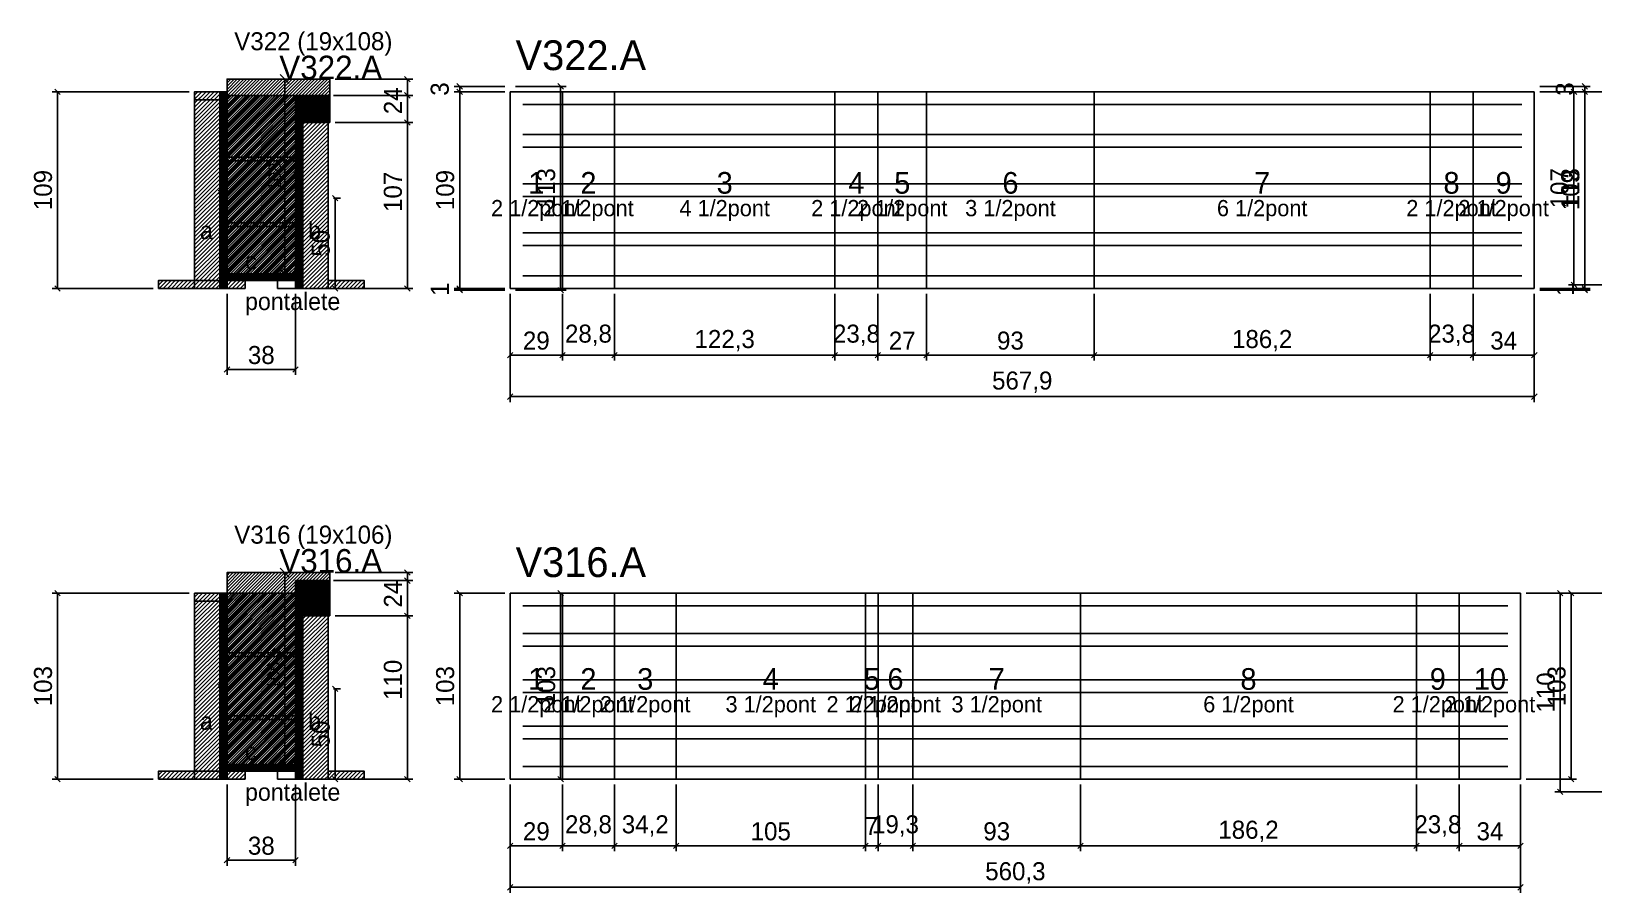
# Model space of a CAD drawing. Extents: x -13000 to 3070, y -38587 to 694.
# Drawn here: x -69 to 798, y -12882 to -12405 of the extents above; entities that cross this region are included whole.
import ezdxf
from ezdxf.enums import TextEntityAlignment as Align

# ---------------------------------------------------------------- set-up
doc = ezdxf.new("R2010")
doc.units = 0
for name, color, linetype in [('5', 5, 'Continuous'), ('CONCRETO', 251, 'Continuous'), ('COTA', 241, 'Continuous'), ('Cota Seção (2x)', 241, 'Continuous'), ('detalhes', 7, 'Continuous'), ('ESTRUTURACAO', 7, 'Continuous'), ('Hachura', 251, 'Continuous'), ('Madeira', 126, 'Continuous'), ('NOMENCLATURA', 7, 'Continuous'), ('Painéis', 200, 'Continuous'), ('SARR_2.2x7', 40, 'Continuous'), ('Texto Seção', 7, 'Continuous')]:
    doc.layers.add(name, color=color, linetype=linetype)
doc.dimstyles.new('PAINEL', dxfattribs={"dimtxt": 10, "dimasz": 3, "dimexe": 3, "dimexo": 3, "dimgap": 3, "dimtad": 1, "dimblk": 'OBLIQUE', "dimblk1": 'OBLIQUE', "dimcen": 2.5, "dimclrd": 4, "dimclre": 4, "dimclrt": 240, "dimazin": 3, "dimtfac": 1, "dimtmove": 0, "dimatfit": 3})
doc.dimstyles.new('SECAO2X', dxfattribs={"dimtxt": 7, "dimasz": 5, "dimexe": 3, "dimexo": 3, "dimgap": 2, "dimtad": 3, "dimblk": 'OBLIQUE', "dimblk1": 'OBLIQUE', "dimcen": 2.5, "dimclrd": 4, "dimclre": 4, "dimclrt": 1, "dimazin": 3, "dimtfac": 1, "dimtmove": 0, "dimatfit": 3})

# ---------------------------------------------------------------- blocks, each defined once
blk = doc.blocks.new('PAR_ESQ')
for p, q in [((-1, -1), (1, 1)), ((-1, 1), (1, -1))]:
    blk.add_line(p, q)
blk = doc.blocks.new('PAR_FUNDO_ESQ')
for p, q in [((-1, -1), (1, 1)), ((-1, 1), (1, -1))]:
    blk.add_line(p, q)
blk = doc.blocks.new('PAR_FUNDO_DIR')
for p, q in [((-1, -1), (1, 1)), ((-1, 1), (1, -1))]:
    blk.add_line(p, q)
blk = doc.blocks.new('par_int_esq')
for p, q in [((-1, -1), (1, 1)), ((-1, 1), (1, -1))]:
    blk.add_line(p, q)
blk = doc.blocks.new('par_int_dir')
for p, q in [((-1, -1), (1, 1)), ((-1, 1), (1, -1))]:
    blk.add_line(p, q)
blk = doc.blocks.new('_OBLIQUE')
at = {"color": 0, "linetype": 'BYBLOCK'}
blk.add_line((-0.5, -0.5), (0.5, 0.5), dxfattribs=at)

msp = doc.modelspace()

# ---------------------------------------------------------------- hatches: boundary and pattern name
at = {"layer": 'COTA'}
h = msp.add_hatch(dxfattribs=at)
h.set_pattern_fill('ANSI31', scale=0.4)
h.paths.add_polyline_path([(40, -12539.5), (40, -12431.5), (97, -12431.5), (97, -12455.5), (78, -12455.5), (78, -12539.5)])
h = msp.add_hatch(dxfattribs=at)
h.set_pattern_fill('ANSI31', scale=0.4)
h.paths.add_polyline_path([(40, -12811.5), (40, -12705), (97, -12705), (97, -12729), (78, -12729), (78, -12811.5)])
at = {"layer": 'Hachura'}
h = msp.add_hatch(dxfattribs=at)
h.set_pattern_fill('ANSI31', scale=0.5)
h.paths.add_polyline_path([(22, -12547.5), (36, -12547.5), (36, -12438.5), (22, -12438.5)])
h = msp.add_hatch(dxfattribs=at)
h.set_pattern_fill('ANSI31', scale=0.5)
h.paths.add_polyline_path([(22, -12442.9), (36, -12442.9), (36, -12438.5), (22, -12438.5)])
h = msp.add_hatch(dxfattribs=at)
h.set_pattern_fill('SOLID')
h.paths.add_polyline_path([(36, -12547.5), (40, -12547.5), (40, -12438.5), (36, -12438.5)])
h = msp.add_hatch(dxfattribs=at)
h.set_pattern_fill('SOLID')
h.paths.add_polyline_path([(78, -12547.5), (82, -12547.5), (82, -12440.5), (78, -12440.5)])
h = msp.add_hatch(dxfattribs=at)
h.set_pattern_fill('SOLID')
h.paths.add_polyline_path([(78, -12440.5), (97, -12440.5), (97, -12455.5), (78, -12455.5)])
h = msp.add_hatch(dxfattribs=at)
h.set_pattern_fill('ANSI31', scale=0.5)
h.paths.add_polyline_path([(82, -12547.5), (96, -12547.5), (96, -12440.5), (82, -12440.5)])
h = msp.add_hatch(dxfattribs=at)
h.set_pattern_fill('ANSI31', scale=0.5)
h.paths.add_polyline_path([(82, -12444.9), (96, -12444.9), (96, -12440.5), (82, -12440.5)])
h = msp.add_hatch(dxfattribs=at)
h.set_pattern_fill('ANSI31', scale=0.5)
h.paths.add_polyline_path([(2, -12547.5), (22, -12547.5), (22, -12543.1), (2, -12543.1)])
h = msp.add_hatch(dxfattribs=at)
h.set_pattern_fill('SOLID')
h.paths.add_polyline_path([(40, -12543.1), (78, -12543.1), (78, -12539.5), (40, -12539.5)])
h = msp.add_hatch(dxfattribs=at)
h.set_pattern_fill('ANSI31', scale=0.5)
h.paths.add_polyline_path([(40, -12547.5), (50, -12547.5), (50, -12543.1), (40, -12543.1)])
h = msp.add_hatch(dxfattribs=at)
h.set_pattern_fill('ANSI31', scale=0.5)
h.paths.add_polyline_path([(96, -12547.5), (116, -12547.5), (116, -12543.1), (96, -12543.1)])
h = msp.add_hatch(dxfattribs=at)
h.set_pattern_fill('SOLID')
h.paths.add_polyline_path([(78, -12819.5), (82, -12819.5), (82, -12709.5), (78, -12709.5)])
h = msp.add_hatch(dxfattribs=at)
h.set_pattern_fill('SOLID')
h.paths.add_polyline_path([(78, -12709.5), (97, -12709.5), (97, -12729), (78, -12729)])
h = msp.add_hatch(dxfattribs=at)
h.set_pattern_fill('ANSI31', scale=0.5)
h.paths.add_polyline_path([(82, -12819.5), (96, -12819.5), (96, -12709.5), (82, -12709.5)])
h = msp.add_hatch(dxfattribs=at)
h.set_pattern_fill('ANSI31', scale=0.5)
h.paths.add_polyline_path([(82, -12713.9), (96, -12713.9), (96, -12709.5), (82, -12709.5)])
h = msp.add_hatch(dxfattribs=at)
h.set_pattern_fill('ANSI31', scale=0.5)
h.paths.add_polyline_path([(22, -12819.5), (36, -12819.5), (36, -12716.5), (22, -12716.5)])
h = msp.add_hatch(dxfattribs=at)
h.set_pattern_fill('ANSI31', scale=0.5)
h.paths.add_polyline_path([(22, -12720.9), (36, -12720.9), (36, -12716.5), (22, -12716.5)])
h = msp.add_hatch(dxfattribs=at)
h.set_pattern_fill('SOLID')
h.paths.add_polyline_path([(36, -12819.5), (40, -12819.5), (40, -12716.5), (36, -12716.5)])
h = msp.add_hatch(dxfattribs=at)
h.set_pattern_fill('SOLID')
h.paths.add_polyline_path([(40, -12815.1), (78, -12815.1), (78, -12811.5), (40, -12811.5)])
h = msp.add_hatch(dxfattribs=at)
h.set_pattern_fill('ANSI31', scale=0.5)
h.paths.add_polyline_path([(2, -12819.5), (22, -12819.5), (22, -12815.1), (2, -12815.1)])
h = msp.add_hatch(dxfattribs=at)
h.set_pattern_fill('ANSI31', scale=0.5)
h.paths.add_polyline_path([(40, -12819.5), (50, -12819.5), (50, -12815.1), (40, -12815.1)])
h = msp.add_hatch(dxfattribs=at)
h.set_pattern_fill('ANSI31', scale=0.5)
h.paths.add_polyline_path([(96, -12819.5), (116, -12819.5), (116, -12815.1), (96, -12815.1)])
at = {"layer": 'HACHURACONCRETO'}
h = msp.add_hatch(dxfattribs=at)
h.set_pattern_fill('ANSI31', scale=0.3)
h.paths.add_polyline_path([(40, -12543.1), (78, -12543.1), (78, -12440.5), (40, -12440.5)])
h = msp.add_hatch(dxfattribs=at)
h.set_pattern_fill('ANSI31', scale=0.3)
h.paths.add_polyline_path([(40, -12815.1), (78, -12815.1), (78, -12716.5), (40, -12716.5)])

# ---------------------------------------------------------------- linework, layer by layer
at = {"layer": 'BARRA_ANCORAGEM'}
for p, q in [((40, -12474.81), (78, -12474.81)), ((40, -12476.81), (40, -12474.81)), ((78, -12476.81), (78, -12474.81)), ((40, -12476.81), (78, -12476.81)), ((40, -12511.19), (78, -12511.19)), ((40, -12513.19), (40, -12511.19)), ((40, -12513.19), (78, -12513.19)), ((78, -12513.19), (78, -12511.19)), ((40, -12749.49), (78, -12749.49)), ((40, -12751.49), (40, -12749.49)), ((40, -12751.49), (78, -12751.49)), ((78, -12751.49), (78, -12749.49)), ((40, -12784.51), (78, -12784.51)), ((40, -12786.51), (40, -12784.51)), ((40, -12786.51), (78, -12786.51)), ((78, -12786.51), (78, -12784.51))]:
    msp.add_line(p, q, dxfattribs=at)
at = {"layer": 'CONCRETO'}
for points in [[(40, -12539.5), (40, -12431.5), (97, -12431.5), (97, -12455.5), (78, -12455.5), (78, -12539.5)], [(40, -12811.5), (40, -12705), (97, -12705), (97, -12729), (78, -12729), (78, -12811.5)]]:
    msp.add_lwpolyline(points, close=True, dxfattribs=at)
at = {"layer": 'HACHURACONCRETO'}
for points in [[(40, -12543.1), (78, -12543.1), (78, -12440.5), (40, -12440.5)], [(40, -12815.1), (78, -12815.1), (78, -12716.5), (40, -12716.5)]]:
    msp.add_lwpolyline(points, close=True, dxfattribs=at)
at = {"layer": 'Madeira'}
for points in [[(22, -12547.5), (36, -12547.5), (36, -12438.5), (22, -12438.5)], [(22, -12442.9), (36, -12442.9), (36, -12438.5), (22, -12438.5)], [(82, -12547.5), (96, -12547.5), (96, -12440.5), (82, -12440.5)], [(82, -12444.9), (96, -12444.9), (96, -12440.5), (82, -12440.5)], [(2, -12547.5), (22, -12547.5), (22, -12543.1), (2, -12543.1)], [(22, -12547.5), (36, -12547.5), (36, -12543.1), (22, -12543.1)], [(40, -12547.5), (50, -12547.5), (50, -12543.1), (40, -12543.1)], [(68, -12547.5), (78, -12547.5), (78, -12543.1), (68, -12543.1)], [(96, -12547.5), (116, -12547.5), (116, -12543.1), (96, -12543.1)], [(82, -12819.5), (96, -12819.5), (96, -12709.5), (82, -12709.5)], [(82, -12713.9), (96, -12713.9), (96, -12709.5), (82, -12709.5)], [(22, -12819.5), (36, -12819.5), (36, -12716.5), (22, -12716.5)], [(22, -12720.9), (36, -12720.9), (36, -12716.5), (22, -12716.5)], [(2, -12819.5), (22, -12819.5), (22, -12815.1), (2, -12815.1)], [(22, -12819.5), (36, -12819.5), (36, -12815.1), (22, -12815.1)], [(40, -12819.5), (50, -12819.5), (50, -12815.1), (40, -12815.1)], [(68, -12819.5), (78, -12819.5), (78, -12815.1), (68, -12815.1)], [(96, -12819.5), (116, -12819.5), (116, -12815.1), (96, -12815.1)]]:
    msp.add_lwpolyline(points, close=True, dxfattribs=at)
at = {"layer": 'Painéis'}
for p, q in [((197, -12438.5), (226, -12438.5)), ((197, -12547.5), (197, -12438.5)), ((226, -12547.5), (226, -12438.5)), ((226, -12547.5), (226, -12438.5)), ((226, -12438.5), (254.8, -12438.5)), ((226, -12547.5), (226, -12438.5)), ((254.8, -12547.5), (254.8, -12438.5)), ((254.8, -12547.5), (254.8, -12438.5)), ((254.8, -12438.5), (377.1, -12438.5)), ((254.8, -12547.5), (254.8, -12438.5)), ((377.1, -12547.5), (377.1, -12438.5)), ((377.1, -12547.5), (377.1, -12438.5)), ((377.1, -12438.5), (400.9, -12438.5)), ((377.1, -12547.5), (377.1, -12438.5)), ((400.9, -12547.5), (400.9, -12438.5)), ((400.9, -12547.5), (400.9, -12438.5)), ((400.9, -12438.5), (427.9, -12438.5)), ((400.9, -12547.5), (400.9, -12438.5)), ((427.9, -12547.5), (427.9, -12438.5)), ((427.9, -12547.5), (427.9, -12438.5)), ((427.9, -12438.5), (520.9, -12438.5)), ((427.9, -12547.5), (427.9, -12438.5)), ((520.9, -12547.5), (520.9, -12438.5)), ((520.9, -12547.5), (520.9, -12438.5)), ((520.9, -12438.5), (707.1, -12438.5)), ((520.9, -12547.5), (520.9, -12438.5)), ((707.1, -12547.5), (707.1, -12438.5)), ((707.1, -12547.5), (707.1, -12438.5)), ((707.1, -12438.5), (730.9, -12438.5)), ((707.1, -12547.5), (707.1, -12438.5)), ((730.9, -12547.5), (730.9, -12438.5)), ((730.9, -12547.5), (730.9, -12438.5)), ((730.9, -12438.5), (764.9, -12438.5)), ((730.9, -12547.5), (730.9, -12438.5)), ((764.9, -12547.5), (764.9, -12438.5)), ((197, -12547.5), (226, -12547.5)), ((226, -12547.5), (254.8, -12547.5)), ((254.8, -12547.5), (377.1, -12547.5)), ((377.1, -12547.5), (400.9, -12547.5)), ((400.9, -12547.5), (427.9, -12547.5)), ((427.9, -12547.5), (520.9, -12547.5)), ((520.9, -12547.5), (707.1, -12547.5)), ((707.1, -12547.5), (730.9, -12547.5)), ((730.9, -12547.5), (764.9, -12547.5)), ((197, -12716.5), (226, -12716.5)), ((197, -12819.5), (197, -12716.5)), ((226, -12819.5), (226, -12716.5)), ((226, -12819.5), (226, -12716.5)), ((226, -12716.5), (254.8, -12716.5)), ((226, -12819.5), (226, -12716.5)), ((254.8, -12819.5), (254.8, -12716.5)), ((254.8, -12819.5), (254.8, -12716.5)), ((254.8, -12716.5), (289, -12716.5)), ((254.8, -12819.5), (254.8, -12716.5)), ((289, -12819.5), (289, -12716.5)), ((289, -12819.5), (289, -12716.5)), ((289, -12716.5), (394, -12716.5)), ((289, -12819.5), (289, -12716.5)), ((394, -12819.5), (394, -12716.5)), ((394, -12819.5), (394, -12716.5)), ((394, -12716.5), (401, -12716.5)), ((394, -12819.5), (394, -12716.5)), ((401, -12819.5), (401, -12716.5)), ((401, -12819.5), (401, -12716.5)), ((401, -12716.5), (420.3, -12716.5)), ((401, -12819.5), (401, -12716.5)), ((420.3, -12819.5), (420.3, -12716.5)), ((420.3, -12819.5), (420.3, -12716.5)), ((420.3, -12716.5), (513.3, -12716.5)), ((420.3, -12819.5), (420.3, -12716.5)), ((513.3, -12819.5), (513.3, -12716.5)), ((513.3, -12819.5), (513.3, -12716.5)), ((513.3, -12716.5), (699.5, -12716.5)), ((513.3, -12819.5), (513.3, -12716.5)), ((699.5, -12819.5), (699.5, -12716.5)), ((699.5, -12819.5), (699.5, -12716.5)), ((699.5, -12716.5), (723.3, -12716.5)), ((699.5, -12819.5), (699.5, -12716.5)), ((723.3, -12819.5), (723.3, -12716.5)), ((723.3, -12819.5), (723.3, -12716.5)), ((723.3, -12716.5), (757.3, -12716.5)), ((723.3, -12819.5), (723.3, -12716.5)), ((757.3, -12819.5), (757.3, -12716.5)), ((197, -12819.5), (226, -12819.5)), ((226, -12819.5), (254.8, -12819.5)), ((254.8, -12819.5), (289, -12819.5)), ((289, -12819.5), (394, -12819.5)), ((394, -12819.5), (401, -12819.5)), ((401, -12819.5), (420.3, -12819.5)), ((420.3, -12819.5), (513.3, -12819.5)), ((513.3, -12819.5), (699.5, -12819.5)), ((699.5, -12819.5), (723.3, -12819.5)), ((723.3, -12819.5), (757.3, -12819.5))]:
    msp.add_line(p, q, dxfattribs=at)
for points in [[(36, -12547.5), (40, -12547.5), (40, -12438.5), (36, -12438.5)], [(78, -12547.5), (82, -12547.5), (82, -12440.5), (78, -12440.5)], [(78, -12440.5), (97, -12440.5), (97, -12455.5), (78, -12455.5)], [(40, -12543.1), (78, -12543.1), (78, -12539.5), (40, -12539.5)], [(78, -12819.5), (82, -12819.5), (82, -12709.5), (78, -12709.5)], [(78, -12709.5), (97, -12709.5), (97, -12729), (78, -12729)], [(36, -12819.5), (40, -12819.5), (40, -12716.5), (36, -12716.5)], [(40, -12815.1), (78, -12815.1), (78, -12811.5), (40, -12811.5)]]:
    msp.add_lwpolyline(points, close=True, dxfattribs=at)
at = {"layer": 'SARR_2.2x7'}
for points in [[(204, -12445.5), (226, -12445.5)], [(204, -12445.5), (226, -12445.5)], [(226, -12445.5), (254.8, -12445.5)], [(226, -12445.5), (254.8, -12445.5)], [(254.8, -12445.5), (377.1, -12445.5)], [(254.8, -12445.5), (377.1, -12445.5)], [(377.1, -12445.5), (400.9, -12445.5)], [(377.1, -12445.5), (400.9, -12445.5)], [(400.9, -12445.5), (427.9, -12445.5)], [(400.9, -12445.5), (427.9, -12445.5)], [(427.9, -12445.5), (520.9, -12445.5)], [(427.9, -12445.5), (520.9, -12445.5)], [(520.9, -12445.5), (707.1, -12445.5)], [(520.9, -12445.5), (707.1, -12445.5)], [(707.1, -12445.5), (730.9, -12445.5)], [(707.1, -12445.5), (730.9, -12445.5)], [(730.9, -12445.5), (757.9, -12445.5)], [(730.9, -12445.5), (757.9, -12445.5)], [(204, -12462.25), (226, -12462.25)], [(204, -12462.25), (226, -12462.25)], [(226, -12462.25), (254.8, -12462.25)], [(226, -12462.25), (254.8, -12462.25)], [(254.8, -12462.25), (377.1, -12462.25)], [(254.8, -12462.25), (377.1, -12462.25)], [(377.1, -12462.25), (400.9, -12462.25)], [(377.1, -12462.25), (400.9, -12462.25)], [(400.9, -12462.25), (427.9, -12462.25)], [(400.9, -12462.25), (427.9, -12462.25)], [(427.9, -12462.25), (520.9, -12462.25)], [(427.9, -12462.25), (520.9, -12462.25)], [(520.9, -12462.25), (707.1, -12462.25)], [(520.9, -12462.25), (707.1, -12462.25)], [(707.1, -12462.25), (730.9, -12462.25)], [(707.1, -12462.25), (730.9, -12462.25)], [(730.9, -12462.25), (757.9, -12462.25)], [(730.9, -12462.25), (757.9, -12462.25)], [(204, -12469.25), (226, -12469.25)], [(204, -12469.25), (226, -12469.25)], [(226, -12469.25), (254.8, -12469.25)], [(226, -12469.25), (254.8, -12469.25)], [(254.8, -12469.25), (377.1, -12469.25)], [(254.8, -12469.25), (377.1, -12469.25)], [(377.1, -12469.25), (400.9, -12469.25)], [(377.1, -12469.25), (400.9, -12469.25)], [(400.9, -12469.25), (427.9, -12469.25)], [(400.9, -12469.25), (427.9, -12469.25)], [(427.9, -12469.25), (520.9, -12469.25)], [(427.9, -12469.25), (520.9, -12469.25)], [(520.9, -12469.25), (707.1, -12469.25)], [(520.9, -12469.25), (707.1, -12469.25)], [(707.1, -12469.25), (730.9, -12469.25)], [(707.1, -12469.25), (730.9, -12469.25)], [(730.9, -12469.25), (757.9, -12469.25)], [(730.9, -12469.25), (757.9, -12469.25)], [(204, -12489.5), (226, -12489.5)], [(204, -12489.5), (226, -12489.5)], [(226, -12489.5), (254.8, -12489.5)], [(226, -12489.5), (254.8, -12489.5)], [(254.8, -12489.5), (377.1, -12489.5)], [(254.8, -12489.5), (377.1, -12489.5)], [(377.1, -12489.5), (400.9, -12489.5)], [(377.1, -12489.5), (400.9, -12489.5)], [(400.9, -12489.5), (427.9, -12489.5)], [(400.9, -12489.5), (427.9, -12489.5)], [(427.9, -12489.5), (520.9, -12489.5)], [(427.9, -12489.5), (520.9, -12489.5)], [(520.9, -12489.5), (707.1, -12489.5)], [(520.9, -12489.5), (707.1, -12489.5)], [(707.1, -12489.5), (730.9, -12489.5)], [(707.1, -12489.5), (730.9, -12489.5)], [(730.9, -12489.5), (757.9, -12489.5)], [(730.9, -12489.5), (757.9, -12489.5)], [(204, -12496.5), (226, -12496.5)], [(204, -12496.5), (226, -12496.5)], [(226, -12496.5), (254.8, -12496.5)], [(226, -12496.5), (254.8, -12496.5)], [(254.8, -12496.5), (377.1, -12496.5)], [(254.8, -12496.5), (377.1, -12496.5)], [(377.1, -12496.5), (400.9, -12496.5)], [(377.1, -12496.5), (400.9, -12496.5)], [(400.9, -12496.5), (427.9, -12496.5)], [(400.9, -12496.5), (427.9, -12496.5)], [(427.9, -12496.5), (520.9, -12496.5)], [(427.9, -12496.5), (520.9, -12496.5)], [(520.9, -12496.5), (707.1, -12496.5)], [(520.9, -12496.5), (707.1, -12496.5)], [(707.1, -12496.5), (730.9, -12496.5)], [(707.1, -12496.5), (730.9, -12496.5)], [(730.9, -12496.5), (757.9, -12496.5)], [(730.9, -12496.5), (757.9, -12496.5)], [(204, -12516.75), (226, -12516.75)], [(204, -12516.75), (226, -12516.75)], [(226, -12516.75), (254.8, -12516.75)], [(226, -12516.75), (254.8, -12516.75)], [(254.8, -12516.75), (377.1, -12516.75)], [(254.8, -12516.75), (377.1, -12516.75)], [(377.1, -12516.75), (400.9, -12516.75)], [(377.1, -12516.75), (400.9, -12516.75)], [(400.9, -12516.75), (427.9, -12516.75)], [(400.9, -12516.75), (427.9, -12516.75)], [(427.9, -12516.75), (520.9, -12516.75)], [(427.9, -12516.75), (520.9, -12516.75)], [(520.9, -12516.75), (707.1, -12516.75)], [(520.9, -12516.75), (707.1, -12516.75)], [(707.1, -12516.75), (730.9, -12516.75)], [(707.1, -12516.75), (730.9, -12516.75)], [(730.9, -12516.75), (757.9, -12516.75)], [(730.9, -12516.75), (757.9, -12516.75)], [(204, -12523.75), (226, -12523.75)], [(204, -12523.75), (226, -12523.75)], [(226, -12523.75), (254.8, -12523.75)], [(226, -12523.75), (254.8, -12523.75)], [(254.8, -12523.75), (377.1, -12523.75)], [(254.8, -12523.75), (377.1, -12523.75)], [(377.1, -12523.75), (400.9, -12523.75)], [(377.1, -12523.75), (400.9, -12523.75)], [(400.9, -12523.75), (427.9, -12523.75)], [(400.9, -12523.75), (427.9, -12523.75)], [(427.9, -12523.75), (520.9, -12523.75)], [(427.9, -12523.75), (520.9, -12523.75)], [(520.9, -12523.75), (707.1, -12523.75)], [(520.9, -12523.75), (707.1, -12523.75)], [(707.1, -12523.75), (730.9, -12523.75)], [(707.1, -12523.75), (730.9, -12523.75)], [(730.9, -12523.75), (757.9, -12523.75)], [(730.9, -12523.75), (757.9, -12523.75)], [(204, -12540.5), (226, -12540.5)], [(204, -12540.5), (226, -12540.5)], [(226, -12540.5), (254.8, -12540.5)], [(226, -12540.5), (254.8, -12540.5)], [(254.8, -12540.5), (377.1, -12540.5)], [(254.8, -12540.5), (377.1, -12540.5)], [(377.1, -12540.5), (400.9, -12540.5)], [(377.1, -12540.5), (400.9, -12540.5)], [(400.9, -12540.5), (427.9, -12540.5)], [(400.9, -12540.5), (427.9, -12540.5)], [(427.9, -12540.5), (520.9, -12540.5)], [(427.9, -12540.5), (520.9, -12540.5)], [(520.9, -12540.5), (707.1, -12540.5)], [(520.9, -12540.5), (707.1, -12540.5)], [(707.1, -12540.5), (730.9, -12540.5)], [(707.1, -12540.5), (730.9, -12540.5)], [(730.9, -12540.5), (757.9, -12540.5)], [(730.9, -12540.5), (757.9, -12540.5)], [(204, -12723.5), (226, -12723.5)], [(204, -12723.5), (226, -12723.5)], [(226, -12723.5), (254.8, -12723.5)], [(226, -12723.5), (254.8, -12723.5)], [(254.8, -12723.5), (289, -12723.5)], [(254.8, -12723.5), (289, -12723.5)], [(289, -12723.5), (394, -12723.5)], [(289, -12723.5), (394, -12723.5)], [(394, -12723.5), (401, -12723.5)], [(394, -12723.5), (401, -12723.5)], [(401, -12723.5), (420.3, -12723.5)], [(401, -12723.5), (420.3, -12723.5)], [(420.3, -12723.5), (513.3, -12723.5)], [(420.3, -12723.5), (513.3, -12723.5)], [(513.3, -12723.5), (699.5, -12723.5)], [(513.3, -12723.5), (699.5, -12723.5)], [(699.5, -12723.5), (723.3, -12723.5)], [(699.5, -12723.5), (723.3, -12723.5)], [(723.3, -12723.5), (750.3, -12723.5)], [(723.3, -12723.5), (750.3, -12723.5)], [(204, -12738.75), (226, -12738.75)], [(204, -12738.75), (226, -12738.75)], [(226, -12738.75), (254.8, -12738.75)], [(226, -12738.75), (254.8, -12738.75)], [(254.8, -12738.75), (289, -12738.75)], [(254.8, -12738.75), (289, -12738.75)], [(289, -12738.75), (394, -12738.75)], [(289, -12738.75), (394, -12738.75)], [(394, -12738.75), (401, -12738.75)], [(394, -12738.75), (401, -12738.75)], [(401, -12738.75), (420.3, -12738.75)], [(401, -12738.75), (420.3, -12738.75)], [(420.3, -12738.75), (513.3, -12738.75)], [(420.3, -12738.75), (513.3, -12738.75)], [(513.3, -12738.75), (699.5, -12738.75)], [(513.3, -12738.75), (699.5, -12738.75)], [(699.5, -12738.75), (723.3, -12738.75)], [(699.5, -12738.75), (723.3, -12738.75)], [(723.3, -12738.75), (750.3, -12738.75)], [(723.3, -12738.75), (750.3, -12738.75)], [(204, -12745.75), (226, -12745.75)], [(204, -12745.75), (226, -12745.75)], [(226, -12745.75), (254.8, -12745.75)], [(226, -12745.75), (254.8, -12745.75)], [(254.8, -12745.75), (289, -12745.75)], [(254.8, -12745.75), (289, -12745.75)], [(289, -12745.75), (394, -12745.75)], [(289, -12745.75), (394, -12745.75)], [(394, -12745.75), (401, -12745.75)], [(394, -12745.75), (401, -12745.75)], [(401, -12745.75), (420.3, -12745.75)], [(401, -12745.75), (420.3, -12745.75)], [(420.3, -12745.75), (513.3, -12745.75)], [(420.3, -12745.75), (513.3, -12745.75)], [(513.3, -12745.75), (699.5, -12745.75)], [(513.3, -12745.75), (699.5, -12745.75)], [(699.5, -12745.75), (723.3, -12745.75)], [(699.5, -12745.75), (723.3, -12745.75)], [(723.3, -12745.75), (750.3, -12745.75)], [(723.3, -12745.75), (750.3, -12745.75)], [(204, -12764.5), (226, -12764.5)], [(204, -12764.5), (226, -12764.5)], [(226, -12764.5), (254.8, -12764.5)], [(226, -12764.5), (254.8, -12764.5)], [(254.8, -12764.5), (289, -12764.5)], [(254.8, -12764.5), (289, -12764.5)], [(289, -12764.5), (394, -12764.5)], [(289, -12764.5), (394, -12764.5)], [(394, -12764.5), (401, -12764.5)], [(394, -12764.5), (401, -12764.5)], [(401, -12764.5), (420.3, -12764.5)], [(401, -12764.5), (420.3, -12764.5)], [(420.3, -12764.5), (513.3, -12764.5)], [(420.3, -12764.5), (513.3, -12764.5)], [(513.3, -12764.5), (699.5, -12764.5)], [(513.3, -12764.5), (699.5, -12764.5)], [(699.5, -12764.5), (723.3, -12764.5)], [(699.5, -12764.5), (723.3, -12764.5)], [(723.3, -12764.5), (750.3, -12764.5)], [(723.3, -12764.5), (750.3, -12764.5)], [(204, -12771.5), (226, -12771.5)], [(204, -12771.5), (226, -12771.5)], [(226, -12771.5), (254.8, -12771.5)], [(226, -12771.5), (254.8, -12771.5)], [(254.8, -12771.5), (289, -12771.5)], [(254.8, -12771.5), (289, -12771.5)], [(289, -12771.5), (394, -12771.5)], [(289, -12771.5), (394, -12771.5)], [(394, -12771.5), (401, -12771.5)], [(394, -12771.5), (401, -12771.5)], [(401, -12771.5), (420.3, -12771.5)], [(401, -12771.5), (420.3, -12771.5)], [(420.3, -12771.5), (513.3, -12771.5)], [(420.3, -12771.5), (513.3, -12771.5)], [(513.3, -12771.5), (699.5, -12771.5)], [(513.3, -12771.5), (699.5, -12771.5)], [(699.5, -12771.5), (723.3, -12771.5)], [(699.5, -12771.5), (723.3, -12771.5)], [(723.3, -12771.5), (750.3, -12771.5)], [(723.3, -12771.5), (750.3, -12771.5)], [(204, -12790.25), (226, -12790.25)], [(204, -12790.25), (226, -12790.25)], [(226, -12790.25), (254.8, -12790.25)], [(226, -12790.25), (254.8, -12790.25)], [(254.8, -12790.25), (289, -12790.25)], [(254.8, -12790.25), (289, -12790.25)], [(289, -12790.25), (394, -12790.25)], [(289, -12790.25), (394, -12790.25)], [(394, -12790.25), (401, -12790.25)], [(394, -12790.25), (401, -12790.25)], [(401, -12790.25), (420.3, -12790.25)], [(401, -12790.25), (420.3, -12790.25)], [(420.3, -12790.25), (513.3, -12790.25)], [(420.3, -12790.25), (513.3, -12790.25)], [(513.3, -12790.25), (699.5, -12790.25)], [(513.3, -12790.25), (699.5, -12790.25)], [(699.5, -12790.25), (723.3, -12790.25)], [(699.5, -12790.25), (723.3, -12790.25)], [(723.3, -12790.25), (750.3, -12790.25)], [(723.3, -12790.25), (750.3, -12790.25)], [(204, -12797.25), (226, -12797.25)], [(204, -12797.25), (226, -12797.25)], [(226, -12797.25), (254.8, -12797.25)], [(226, -12797.25), (254.8, -12797.25)], [(254.8, -12797.25), (289, -12797.25)], [(254.8, -12797.25), (289, -12797.25)], [(289, -12797.25), (394, -12797.25)], [(289, -12797.25), (394, -12797.25)], [(394, -12797.25), (401, -12797.25)], [(394, -12797.25), (401, -12797.25)], [(401, -12797.25), (420.3, -12797.25)], [(401, -12797.25), (420.3, -12797.25)], [(420.3, -12797.25), (513.3, -12797.25)], [(420.3, -12797.25), (513.3, -12797.25)], [(513.3, -12797.25), (699.5, -12797.25)], [(513.3, -12797.25), (699.5, -12797.25)], [(699.5, -12797.25), (723.3, -12797.25)], [(699.5, -12797.25), (723.3, -12797.25)], [(723.3, -12797.25), (750.3, -12797.25)], [(723.3, -12797.25), (750.3, -12797.25)], [(204, -12812.5), (226, -12812.5)], [(204, -12812.5), (226, -12812.5)], [(226, -12812.5), (254.8, -12812.5)], [(226, -12812.5), (254.8, -12812.5)], [(254.8, -12812.5), (289, -12812.5)], [(254.8, -12812.5), (289, -12812.5)], [(289, -12812.5), (394, -12812.5)], [(289, -12812.5), (394, -12812.5)], [(394, -12812.5), (401, -12812.5)], [(394, -12812.5), (401, -12812.5)], [(401, -12812.5), (420.3, -12812.5)], [(401, -12812.5), (420.3, -12812.5)], [(420.3, -12812.5), (513.3, -12812.5)], [(420.3, -12812.5), (513.3, -12812.5)], [(513.3, -12812.5), (699.5, -12812.5)], [(513.3, -12812.5), (699.5, -12812.5)], [(699.5, -12812.5), (723.3, -12812.5)], [(699.5, -12812.5), (723.3, -12812.5)], [(723.3, -12812.5), (750.3, -12812.5)], [(723.3, -12812.5), (750.3, -12812.5)]]:
    msp.add_lwpolyline(points, dxfattribs=at)
at = {"layer": 'SARRAFO_2_2X7'}
for p, q in [((36, -12443.3), (40, -12443.3)), ((36, -12447.7), (36, -12443.3)), ((36, -12447.7), (40, -12447.7)), ((40, -12447.7), (40, -12443.3)), ((78, -12445.3), (82, -12445.3)), ((78, -12449.7), (78, -12445.3)), ((78, -12449.7), (82, -12449.7)), ((82, -12449.7), (82, -12445.3)), ((36, -12460.05), (40, -12460.05)), ((36, -12464.45), (36, -12460.05)), ((36, -12464.45), (40, -12464.45)), ((36, -12467.05), (40, -12467.05)), ((36, -12471.45), (36, -12467.05)), ((40, -12464.45), (40, -12460.05)), ((40, -12471.45), (40, -12467.05)), ((78, -12461.55), (82, -12461.55)), ((78, -12465.95), (78, -12461.55)), ((78, -12465.95), (82, -12465.95)), ((82, -12465.95), (82, -12461.55)), ((36, -12471.45), (40, -12471.45)), ((78, -12468.55), (82, -12468.55)), ((78, -12472.95), (78, -12468.55)), ((78, -12472.95), (82, -12472.95)), ((82, -12472.95), (82, -12468.55)), ((36, -12487.3), (40, -12487.3)), ((36, -12491.7), (36, -12487.3)), ((36, -12491.7), (40, -12491.7)), ((40, -12491.7), (40, -12487.3)), ((78, -12488.3), (82, -12488.3)), ((78, -12492.7), (78, -12488.3)), ((78, -12492.7), (82, -12492.7)), ((82, -12492.7), (82, -12488.3)), ((36, -12494.3), (40, -12494.3)), ((36, -12498.7), (36, -12494.3)), ((36, -12498.7), (40, -12498.7)), ((40, -12498.7), (40, -12494.3)), ((78, -12495.3), (82, -12495.3)), ((78, -12499.7), (78, -12495.3)), ((78, -12499.7), (82, -12499.7)), ((82, -12499.7), (82, -12495.3)), ((36, -12514.55), (40, -12514.55)), ((36, -12518.95), (36, -12514.55)), ((36, -12518.95), (40, -12518.95)), ((40, -12518.95), (40, -12514.55)), ((78, -12515.05), (82, -12515.05)), ((78, -12519.45), (78, -12515.05)), ((78, -12519.45), (82, -12519.45)), ((82, -12519.45), (82, -12515.05)), ((36, -12521.55), (40, -12521.55)), ((36, -12525.95), (36, -12521.55)), ((36, -12525.95), (40, -12525.95)), ((40, -12525.95), (40, -12521.55)), ((78, -12522.05), (82, -12522.05)), ((78, -12526.45), (78, -12522.05)), ((78, -12526.45), (82, -12526.45)), ((82, -12526.45), (82, -12522.05)), ((36, -12538.3), (40, -12538.3)), ((36, -12542.7), (36, -12538.3)), ((36, -12542.7), (40, -12542.7)), ((40, -12542.7), (40, -12538.3)), ((78, -12538.3), (82, -12538.3)), ((78, -12542.7), (78, -12538.3)), ((78, -12542.7), (82, -12542.7)), ((82, -12542.7), (82, -12538.3)), ((78, -12714.3), (82, -12714.3)), ((78, -12718.7), (78, -12714.3)), ((78, -12718.7), (82, -12718.7)), ((82, -12718.7), (82, -12714.3)), ((36, -12721.3), (40, -12721.3)), ((36, -12725.7), (36, -12721.3)), ((36, -12725.7), (40, -12725.7)), ((40, -12725.7), (40, -12721.3)), ((78, -12731.3), (82, -12731.3)), ((78, -12735.7), (78, -12731.3)), ((78, -12735.7), (82, -12735.7)), ((82, -12735.7), (82, -12731.3)), ((36, -12736.55), (40, -12736.55)), ((36, -12740.95), (36, -12736.55)), ((36, -12740.95), (40, -12740.95)), ((36, -12743.55), (40, -12743.55)), ((36, -12747.95), (36, -12743.55)), ((40, -12740.95), (40, -12736.55)), ((40, -12747.95), (40, -12743.55)), ((78, -12738.3), (82, -12738.3)), ((78, -12742.7), (78, -12738.3)), ((78, -12742.7), (82, -12742.7)), ((82, -12742.7), (82, -12738.3)), ((36, -12747.95), (40, -12747.95)), ((36, -12762.3), (40, -12762.3)), ((36, -12766.7), (36, -12762.3)), ((40, -12766.7), (40, -12762.3)), ((78, -12758.8), (82, -12758.8)), ((78, -12763.2), (78, -12758.8)), ((82, -12763.2), (82, -12758.8)), ((36, -12766.7), (40, -12766.7)), ((36, -12769.3), (40, -12769.3)), ((36, -12773.7), (36, -12769.3)), ((40, -12773.7), (40, -12769.3)), ((78, -12763.2), (82, -12763.2)), ((78, -12765.8), (82, -12765.8)), ((78, -12770.2), (78, -12765.8)), ((78, -12770.2), (82, -12770.2)), ((82, -12770.2), (82, -12765.8)), ((36, -12773.7), (40, -12773.7)), ((36, -12788.05), (40, -12788.05)), ((36, -12792.45), (36, -12788.05)), ((40, -12792.45), (40, -12788.05)), ((78, -12786.3), (82, -12786.3)), ((78, -12790.7), (78, -12786.3)), ((82, -12790.7), (82, -12786.3)), ((36, -12792.45), (40, -12792.45)), ((36, -12795.05), (40, -12795.05)), ((36, -12799.45), (36, -12795.05)), ((40, -12799.45), (40, -12795.05)), ((78, -12790.7), (82, -12790.7)), ((78, -12793.3), (82, -12793.3)), ((78, -12797.7), (78, -12793.3)), ((82, -12797.7), (82, -12793.3)), ((36, -12799.45), (40, -12799.45)), ((78, -12797.7), (82, -12797.7)), ((36, -12810.3), (40, -12810.3)), ((36, -12814.7), (36, -12810.3)), ((40, -12814.7), (40, -12810.3)), ((78, -12810.3), (82, -12810.3)), ((78, -12814.7), (78, -12810.3)), ((82, -12814.7), (82, -12810.3)), ((36, -12814.7), (40, -12814.7)), ((78, -12814.7), (82, -12814.7))]:
    msp.add_line(p, q, dxfattribs=at)

# ---------------------------------------------------------------- block references
at = {"layer": 'Painéis'}
for name, p in [('par_int_esq', (40, -12484)), ('par_int_dir', (78, -12484)), ('PAR_ESQ', (36, -12494)), ('PAR_FUNDO_ESQ', (40, -12537.5)), ('PAR_FUNDO_DIR', (78, -12537.5)), ('par_int_esq', (40, -12758)), ('par_int_dir', (78, -12758)), ('PAR_ESQ', (36, -12768)), ('PAR_FUNDO_ESQ', (40, -12809.5)), ('PAR_FUNDO_DIR', (78, -12809.5))]:
    msp.add_blockref(name, p, dxfattribs=at)

# ---------------------------------------------------------------- texts
at = {"layer": '5'}
for s, height, p in [('1', 12, (211.5, -12489)), ('2', 12, (240.4, -12489)), ('3', 12, (315.95, -12489)), ('4', 12, (389, -12489)), ('5', 12, (414.4, -12489)), ('6', 12, (474.4, -12489)), ('7', 12, (614, -12489)), ('8', 12, (719, -12489)), ('9', 12, (747.9, -12489)), ('2 1/2pont', 9, (211.5, -12503)), ('2 1/2pont', 9, (240.4, -12503)), ('4 1/2pont', 9, (315.95, -12503)), ('2 1/2pont', 9, (389, -12503)), ('2 1/2pont', 9, (414.4, -12503)), ('3 1/2pont', 9, (474.4, -12503)), ('6 1/2pont', 9, (614, -12503)), ('2 1/2pont', 9, (719, -12503)), ('2 1/2pont', 9, (747.9, -12503)), ('1', 12, (211.5, -12764)), ('2', 12, (240.4, -12764)), ('3', 12, (271.9, -12764)), ('4', 12, (341.5, -12764)), ('5', 12, (397.5, -12764)), ('6', 12, (410.65, -12764)), ('7', 12, (466.8, -12764)), ('8', 12, (606.4, -12764)), ('9', 12, (711.4, -12764)), ('10', 12, (740.3, -12764)), ('2 1/2pont', 9, (211.5, -12778)), ('2 1/2pont', 9, (240.4, -12778)), ('2 1/2pont', 9, (271.9, -12778)), ('3 1/2pont', 9, (341.5, -12778)), ('2 1/2pont', 9, (397.5, -12778)), ('2 1/2pont', 9, (410.65, -12778)), ('3 1/2pont', 9, (466.8, -12778)), ('6 1/2pont', 9, (606.4, -12778)), ('2 1/2pont', 9, (711.4, -12778)), ('2 1/2pont', 9, (740.3, -12778))]:
    msp.add_text(s, height=height, dxfattribs=at).set_placement(p, align=Align.MIDDLE_CENTER)
at = {"layer": 'detalhes'}
for s, p in [('b', (85, -12520.2)), ('a', (25, -12520.2)), ('c', (50, -12537)), ('a', (25, -12792.2)), ('b', (85, -12792.2)), ('c', (50, -12809))]:
    msp.add_text(s, height=9.6, dxfattribs=at).set_placement(p)
at = {"layer": 'ESTRUTURACAO'}
for p in [(50, -12559.5), (50, -12831.5)]:
    msp.add_text('pontalete', height=9.6, dxfattribs=at).set_placement(p)
at = {"layer": 'NOMENCLATURA'}
for s, p in [('V322.A', (200, -12426.5)), ('V316.A', (200, -12707.5))]:
    msp.add_text(s, height=16.5, dxfattribs=at).set_placement(p)
at = {"layer": 'Texto Seção'}
for s, height, p in [('V322 (19x108)', 10, (44, -12415.5)), ('V322.A', 13, (69, -12431.5)), ('V316 (19x106)', 10, (44, -12689)), ('V316.A', 13, (69, -12705))]:
    msp.add_text(s, height=height, dxfattribs=at).set_placement(p)

# ---------------------------------------------------------------- dimensions: what is measured, and where the dimension line sits
at = {"layer": 'COTA'}
for base, p1, p2 in [((140, -12455.5), (97, -12455.5), (97, -12431.5)), ((-54, -12547.5), (2, -12547.5), (22, -12438.5)), ((140, -12547.5), (96, -12547.5), (96, -12440.5)), ((169, -12438.5), (197, -12438.5), (197, -12435.5)), ((169, -12547.5), (197, -12547.5), (197, -12438.5)), ((225, -12548.5), (197, -12548.5), (197, -12435.5)), ((792.9, -12438.5), (764.9, -12438.5), (764.9, -12435.5)), ((792.9, -12548.5), (764.9, -12548.5), (764.9, -12435.5)), ((792.9, -12547.5), (764.9, -12547.5), (764.9, -12438.5)), ((786.9, -12545.5), (814.9, -12545.5), (814.9, -12438.5)), ((100, -12547.5), (96, -12547.5), (96, -12497.5)), ((169, -12548.5), (197, -12548.5), (197, -12547.5)), ((792.9, -12548.5), (764.9, -12548.5), (764.9, -12547.5)), ((140, -12819.5), (96, -12819.5), (96, -12709.5)), ((140, -12729), (97, -12729), (97, -12705)), ((-54, -12819.5), (2, -12819.5), (22, -12716.5)), ((169, -12819.5), (197, -12819.5), (197, -12716.5)), ((225, -12819.5), (197, -12819.5), (197, -12716.5)), ((785.3, -12819.5), (757.3, -12819.5), (757.3, -12716.5)), ((785.3, -12819.5), (757.3, -12819.5), (757.3, -12716.5)), ((779.3, -12826.5), (807.3, -12826.5), (807.3, -12716.5)), ((100, -12819.5), (96, -12819.5), (96, -12769.5))]:
    msp.add_linear_dim(base=base, p1=p1, p2=p2, angle=90, dimstyle='PAINEL', dxfattribs=at).render()
for base, p1, p2 in [((40, -12592.5), (40, -12547.5), (78, -12547.5)), ((197, -12584.5), (197, -12547.5), (226, -12547.5)), ((197, -12607.5), (197, -12547.5), (764.9, -12547.5)), ((226, -12584.5), (226, -12547.5), (254.8, -12547.5)), ((254.8, -12584.5), (254.8, -12547.5), (377.1, -12547.5)), ((377.1, -12584.5), (377.1, -12547.5), (400.9, -12547.5)), ((400.9, -12584.5), (400.9, -12547.5), (427.9, -12547.5)), ((427.9, -12584.5), (427.9, -12547.5), (520.9, -12547.5)), ((520.9, -12584.5), (520.9, -12547.5), (707.1, -12547.5)), ((707.1, -12584.5), (707.1, -12547.5), (730.9, -12547.5)), ((730.9, -12584.5), (730.9, -12547.5), (764.9, -12547.5)), ((40, -12864.5), (40, -12819.5), (78, -12819.5)), ((197, -12856.5), (197, -12819.5), (226, -12819.5)), ((197, -12879.5), (197, -12819.5), (757.3, -12819.5)), ((226, -12856.5), (226, -12819.5), (254.8, -12819.5)), ((254.8, -12856.5), (254.8, -12819.5), (289, -12819.5)), ((289, -12856.5), (289, -12819.5), (394, -12819.5)), ((394, -12856.5), (394, -12819.5), (401, -12819.5)), ((401, -12856.5), (401, -12819.5), (420.3, -12819.5)), ((420.3, -12856.5), (420.3, -12819.5), (513.3, -12819.5)), ((513.3, -12856.5), (513.3, -12819.5), (699.5, -12819.5)), ((699.5, -12856.5), (699.5, -12819.5), (723.3, -12819.5)), ((723.3, -12856.5), (723.3, -12819.5), (757.3, -12819.5))]:
    msp.add_linear_dim(base=base, p1=p1, p2=p2, dimstyle='PAINEL', dxfattribs=at).render()
at = {"layer": 'Cota Seção (2x)'}
for base, p1, p2 in [((72, -12539.5), (40, -12539.5), (40, -12431.5)), ((72, -12811.5), (40, -12811.5), (40, -12705))]:
    msp.add_linear_dim(base=base, p1=p1, p2=p2, angle=90, dimstyle='SECAO2X', dxfattribs=at).render()

doc.saveas('drawing.dxf')
